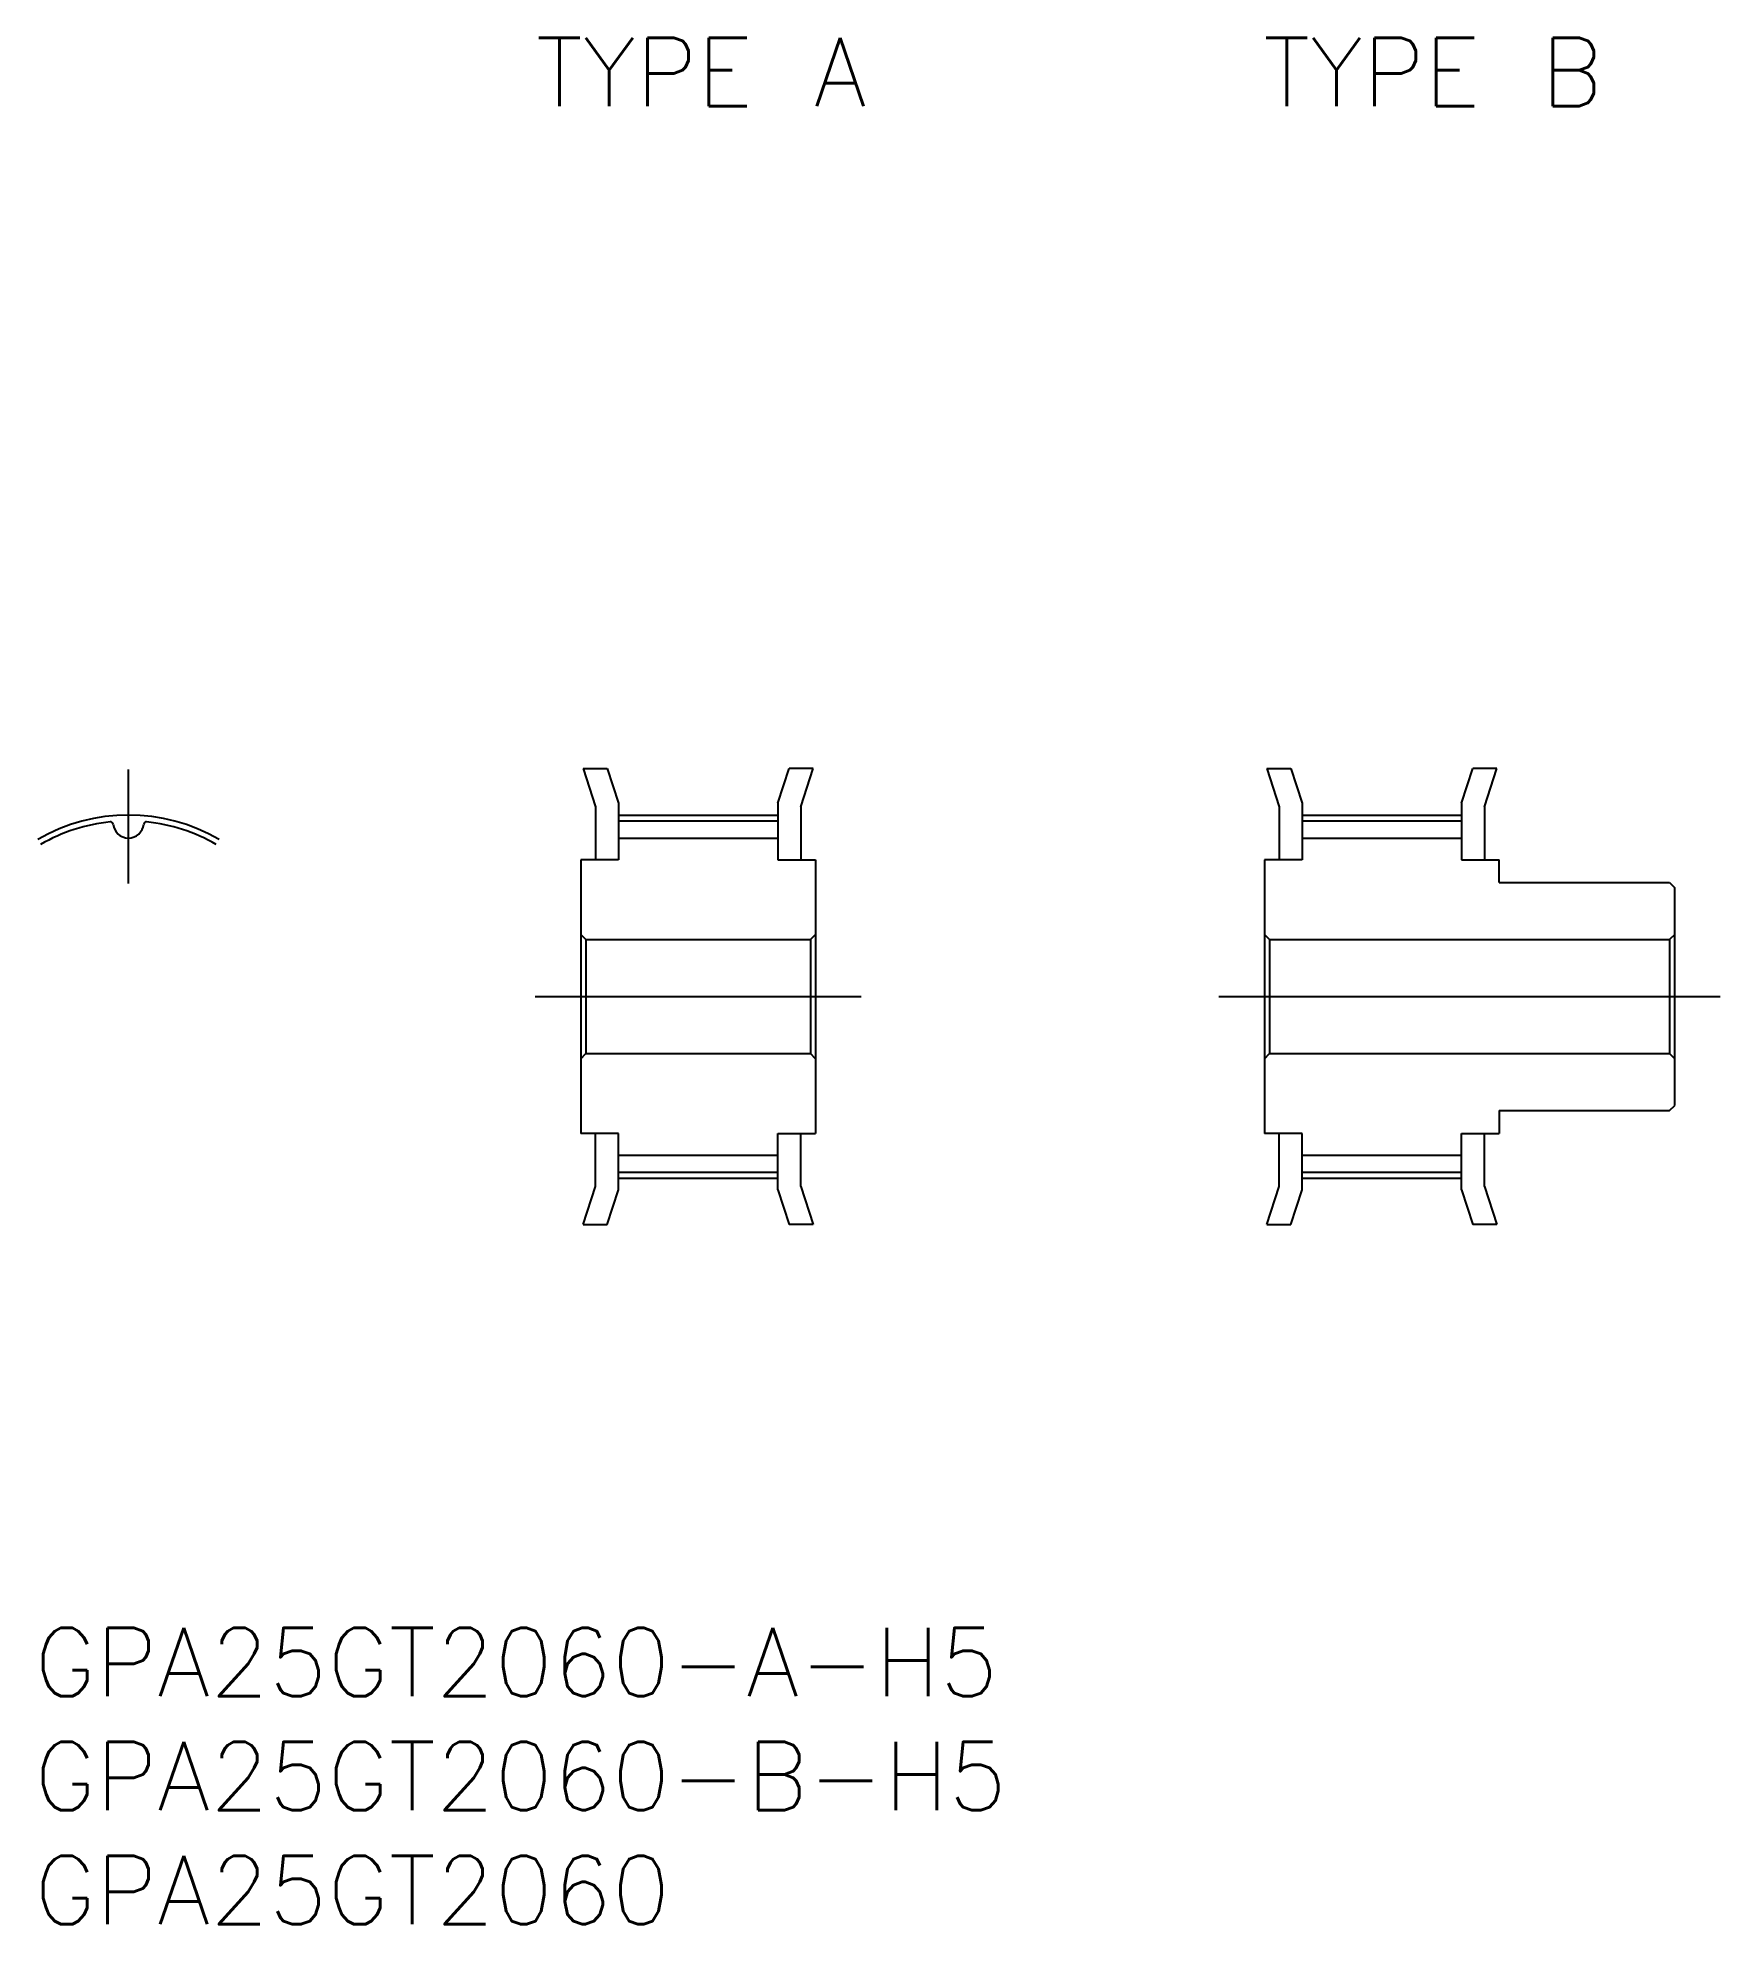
# Model space of a CAD drawing. Extents: x -4 to 69.9, y -40.7 to 42.1.
import ezdxf

# ---------------------------------------------------------------- set-up
doc = ezdxf.new("R2010")
doc.units = 0
doc.linetypes.add('CENTER', pattern=[50.8, 31.75, -6.35, 6.35, -6.35])
doc.layers.get('0').update_dxf_attribs({"linetype": 'CONTINUOUS'})
doc.layers.add('CENTER', color=1, linetype='CONTINUOUS')
doc.styles.get("Standard").update_dxf_attribs({"font": 'txt.shx', "height": 3, "bigfont": 'bigfont.shx'})

msp = doc.modelspace()

# ---------------------------------------------------------------- linework, layer by layer
at = {"color": 7, "linetype": 'CONTINUOUS'}
for p, q in [((19.95, 10), (20.5, 8.325)), ((19.95, 10), (21.003, 10)), ((21.003, 10), (21.5, 8.485)), ((28.5, 8.485), (28.997, 10)), ((30.05, 10), (28.997, 10)), ((29.5, 8.325), (30.05, 10)), ((49.95, 10), (50.5, 8.325)), ((49.95, 10), (51.003, 10)), ((51.003, 10), (51.5, 8.485)), ((58.5, 8.485), (58.997, 10)), ((60.05, 10), (58.997, 10)), ((59.5, 8.325), (60.05, 10)), ((20.5, 8.325), (20.5, 6)), ((21.5, 8.485), (21.5, 6)), ((28.5, 8.485), (28.5, 6)), ((29.5, 8.325), (29.5, 6)), ((50.5, 8.325), (50.5, 6)), ((51.5, 8.485), (51.5, 6)), ((58.5, 8.485), (58.5, 6)), ((59.5, 8.325), (59.5, 6)), ((21.5, 7.705), (28.5, 7.705)), ((51.5, 7.705), (58.5, 7.705)), ((21.5, 6.955), (28.5, 6.955)), ((51.5, 6.955), (58.5, 6.955)), ((19.85, 6), (19.85, -6)), ((21.5, 6), (19.85, 6)), ((28.5, 6), (30.15, 6)), ((30.15, 6), (30.15, -6)), ((49.85, 6), (49.85, -6)), ((51.5, 6), (49.85, 6)), ((58.5, 6), (60.15, 6)), ((60.15, 5), (60.15, 6)), ((60.15, 5), (67.625, 5)), ((67.625, 5), (67.85, 4.775)), ((67.85, -4.775), (67.85, 4.775)), ((19.85, 2.725), (20.075, 2.5)), ((20.075, 2.5), (29.925, 2.5)), ((20.075, 2.5), (20.075, -2.5)), ((30.15, 2.725), (29.925, 2.5)), ((29.925, 2.5), (29.925, -2.5)), ((49.85, 2.725), (50.075, 2.5)), ((50.075, 2.5), (67.625, 2.5)), ((50.075, 2.5), (50.075, -2.5)), ((67.85, 2.725), (67.625, 2.5)), ((67.625, 2.5), (67.625, -2.5)), ((19.85, -2.725), (20.075, -2.5)), ((20.075, -2.5), (29.925, -2.5)), ((30.15, -2.725), (29.925, -2.5)), ((49.85, -2.725), (50.075, -2.5)), ((50.075, -2.5), (67.625, -2.5)), ((67.85, -2.725), (67.625, -2.5)), ((67.625, -5), (67.85, -4.775)), ((60.15, -5), (67.625, -5)), ((60.15, -5), (60.15, -6)), ((21.5, -6), (19.85, -6)), ((20.5, -8.325), (20.5, -6)), ((21.5, -8.485), (21.5, -6)), ((28.5, -8.485), (28.5, -6)), ((28.5, -6), (30.15, -6)), ((29.5, -8.325), (29.5, -6)), ((51.5, -6), (49.85, -6)), ((50.5, -8.325), (50.5, -6)), ((51.5, -8.485), (51.5, -6)), ((58.5, -8.485), (58.5, -6)), ((58.5, -6), (60.15, -6)), ((59.5, -8.325), (59.5, -6)), ((21.5, -6.955), (28.5, -6.955)), ((51.5, -6.955), (58.5, -6.955)), ((21.5, -7.705), (28.5, -7.705)), ((51.5, -7.705), (58.5, -7.705)), ((19.95, -10), (20.5, -8.325)), ((21.003, -10), (21.5, -8.485)), ((28.5, -8.485), (28.997, -10)), ((29.5, -8.325), (30.05, -10)), ((49.95, -10), (50.5, -8.325)), ((51.003, -10), (51.5, -8.485)), ((58.5, -8.485), (58.997, -10)), ((59.5, -8.325), (60.05, -10)), ((19.95, -10), (21.003, -10)), ((30.05, -10), (28.997, -10)), ((49.95, -10), (51.003, -10)), ((60.05, -10), (58.997, -10))]:
    msp.add_line(p, q, dxfattribs=at)
for centre, radius, start, end in [((0, 0), 7.705, 95.92405, 120), ((-0.784, 7.552), 0.113, 5.68778, 95.92399), ((0, 7.63), 0.675, 185.68778, 354.31222), ((0.784, 7.552), 0.113, 84.07595, 174.31222), ((0, 0), 7.705, 60, 84.07595)]:
    msp.add_arc(centre, radius, start, end, dxfattribs=at)
at = {"layer": 'CENTER', "color": 1, "linetype": 'CENTER'}
for p, q in [((0, 4.955), (0, 9.96)), ((21.5, 7.96), (28.5, 7.96)), ((51.5, 7.96), (58.5, 7.96)), ((17.85, 0), (32.15, 0)), ((47.85, 0), (69.85, 0)), ((21.5, -7.96), (28.5, -7.96)), ((51.5, -7.96), (58.5, -7.96))]:
    msp.add_line(p, q, dxfattribs=at)
msp.add_arc((0, 0), 7.96, 60, 120, dxfattribs=at)

# ---------------------------------------------------------------- texts
at = {"color": 7, "linetype": 'CONTINUOUS'}
for s, p in [('TYPE A', (17.885, 39.06)), ('TYPE B', (49.798, 39.06)), ('GPA25GT2060-A-H5', (-4.129, -30.695)), ('GPA25GT2060-B-H5', (-4.129, -35.695)), ('GPA25GT2060', (-4.129, -40.695))]:
    msp.add_text(s, height=3, dxfattribs=at).set_placement(p)

doc.saveas('drawing.dxf')
